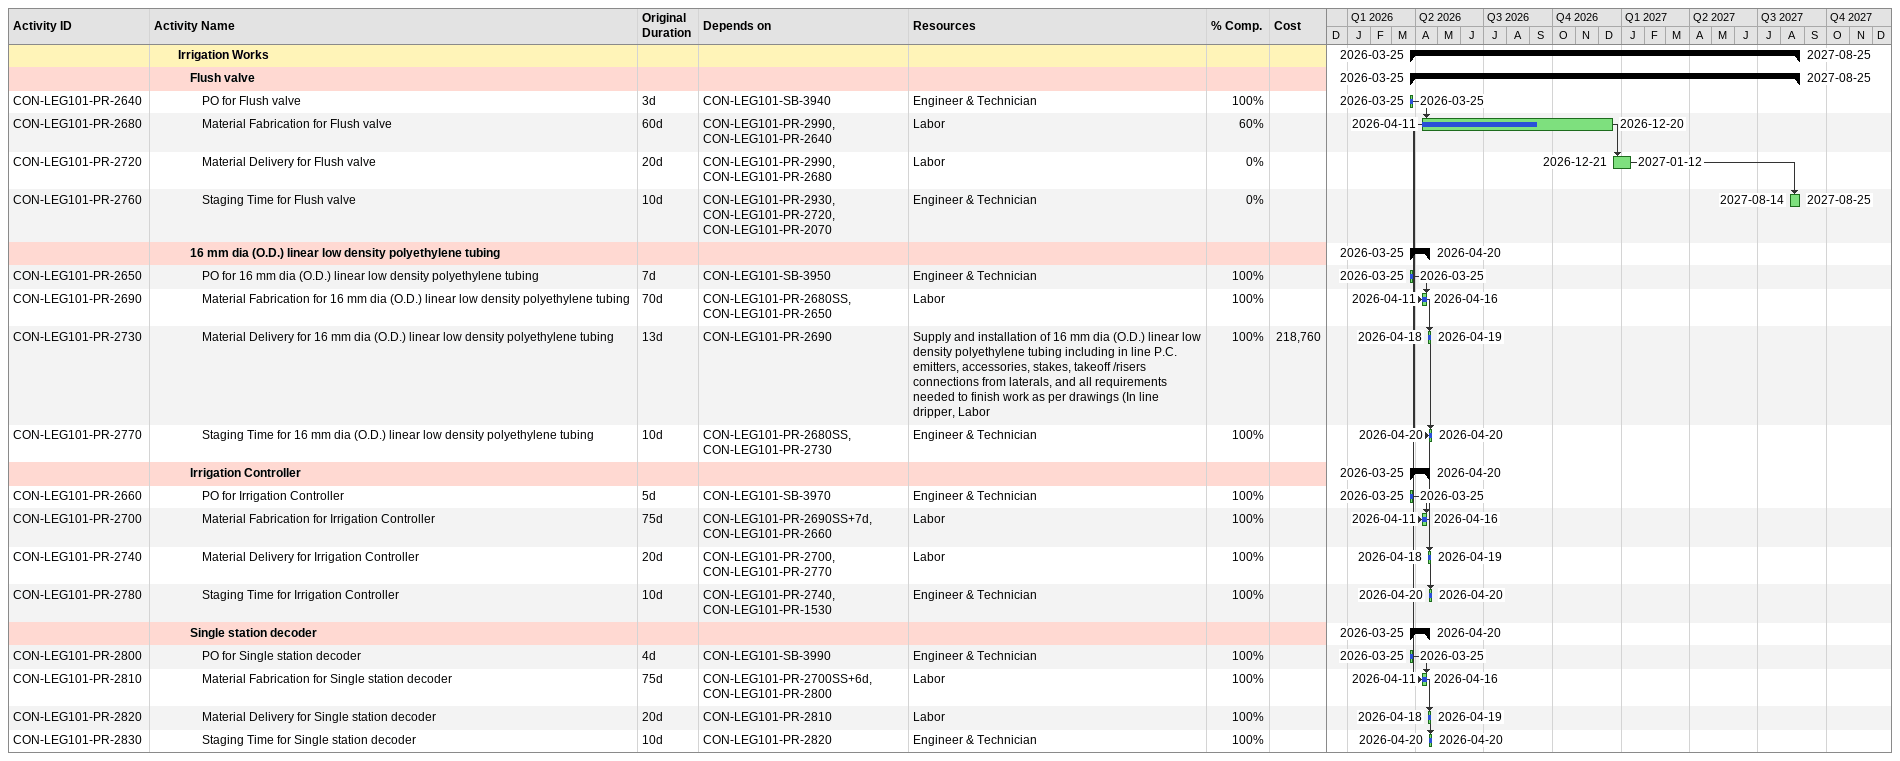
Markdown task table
| ID | Level | Task | Original duration | Start | Finish | Predecessors | Resources | % complete | Cost |
|---|---|---|---|---|---|---|---|---|---|
|  | 3 | **Irrigation Works** |  | 2026-03-25 | 2027-08-25 |  |  |  |  |
|  | 4 | **Flush valve** |  | 2026-03-25 | 2027-08-25 |  |  |  |  |
| CON-LEG101-PR-2640 | 5 | PO for Flush valve | 3d | 2026-03-25 | 2026-03-25 | CON-LEG101-SB-3940 | Engineer & Technician | 100 |  |
| CON-LEG101-PR-2680 | 5 | Material Fabrication for Flush valve | 60d | 2026-04-11 | 2026-12-20 | CON-LEG101-PR-2990, CON-LEG101-PR-2640 | Labor | 60 |  |
| CON-LEG101-PR-2720 | 5 | Material Delivery for Flush valve | 20d | 2026-12-21 | 2027-01-12 | CON-LEG101-PR-2990, CON-LEG101-PR-2680 | Labor | 0 |  |
| CON-LEG101-PR-2760 | 5 | Staging Time for Flush valve | 10d | 2027-08-14 | 2027-08-25 | CON-LEG101-PR-2930, CON-LEG101-PR-2720, CON-LEG101-PR-2070 | Engineer & Technician | 0 |  |
|  | 4 | **16 mm dia (O.D.) linear low density polyethylene tubing** |  | 2026-03-25 | 2026-04-20 |  |  |  |  |
| CON-LEG101-PR-2650 | 5 | PO for 16 mm dia (O.D.) linear low density polyethylene tubing | 7d | 2026-03-25 | 2026-03-25 | CON-LEG101-SB-3950 | Engineer & Technician | 100 |  |
| CON-LEG101-PR-2690 | 5 | Material Fabrication for 16 mm dia (O.D.) linear low density polyethylene tubing | 70d | 2026-04-11 | 2026-04-16 | CON-LEG101-PR-2680SS, CON-LEG101-PR-2650 | Labor | 100 |  |
| CON-LEG101-PR-2730 | 5 | Material Delivery for 16 mm dia (O.D.) linear low density polyethylene tubing | 13d | 2026-04-18 | 2026-04-19 | CON-LEG101-PR-2690 | Supply and installation of 16 mm dia (O.D.) linear low density polyethylene tubing including in line P.C. emitters, accessories, stakes, takeoff /risers connections from laterals, and all requirements needed to finish work as per drawings (In line dripper, Labor | 100 | 218760 |
| CON-LEG101-PR-2770 | 5 | Staging Time for 16 mm dia (O.D.) linear low density polyethylene tubing | 10d | 2026-04-20 | 2026-04-20 | CON-LEG101-PR-2680SS, CON-LEG101-PR-2730 | Engineer & Technician | 100 |  |
|  | 4 | **Irrigation Controller** |  | 2026-03-25 | 2026-04-20 |  |  |  |  |
| CON-LEG101-PR-2660 | 5 | PO for Irrigation Controller | 5d | 2026-03-25 | 2026-03-25 | CON-LEG101-SB-3970 | Engineer & Technician | 100 |  |
| CON-LEG101-PR-2700 | 5 | Material Fabrication for Irrigation Controller | 75d | 2026-04-11 | 2026-04-16 | CON-LEG101-PR-2690SS+7d, CON-LEG101-PR-2660 | Labor | 100 |  |
| CON-LEG101-PR-2740 | 5 | Material Delivery for Irrigation Controller | 20d | 2026-04-18 | 2026-04-19 | CON-LEG101-PR-2700, CON-LEG101-PR-2770 | Labor | 100 |  |
| CON-LEG101-PR-2780 | 5 | Staging Time for Irrigation Controller | 10d | 2026-04-20 | 2026-04-20 | CON-LEG101-PR-2740, CON-LEG101-PR-1530 | Engineer & Technician | 100 |  |
|  | 4 | **Single station decoder** |  | 2026-03-25 | 2026-04-20 |  |  |  |  |
| CON-LEG101-PR-2800 | 5 | PO for Single station decoder | 4d | 2026-03-25 | 2026-03-25 | CON-LEG101-SB-3990 | Engineer & Technician | 100 |  |
| CON-LEG101-PR-2810 | 5 | Material Fabrication for Single station decoder | 75d | 2026-04-11 | 2026-04-16 | CON-LEG101-PR-2700SS+6d, CON-LEG101-PR-2800 | Labor | 100 |  |
| CON-LEG101-PR-2820 | 5 | Material Delivery for Single station decoder | 20d | 2026-04-18 | 2026-04-19 | CON-LEG101-PR-2810 | Labor | 100 |  |
| CON-LEG101-PR-2830 | 5 | Staging Time for Single station decoder | 10d | 2026-04-20 | 2026-04-20 | CON-LEG101-PR-2820 | Engineer & Technician | 100 |  |
